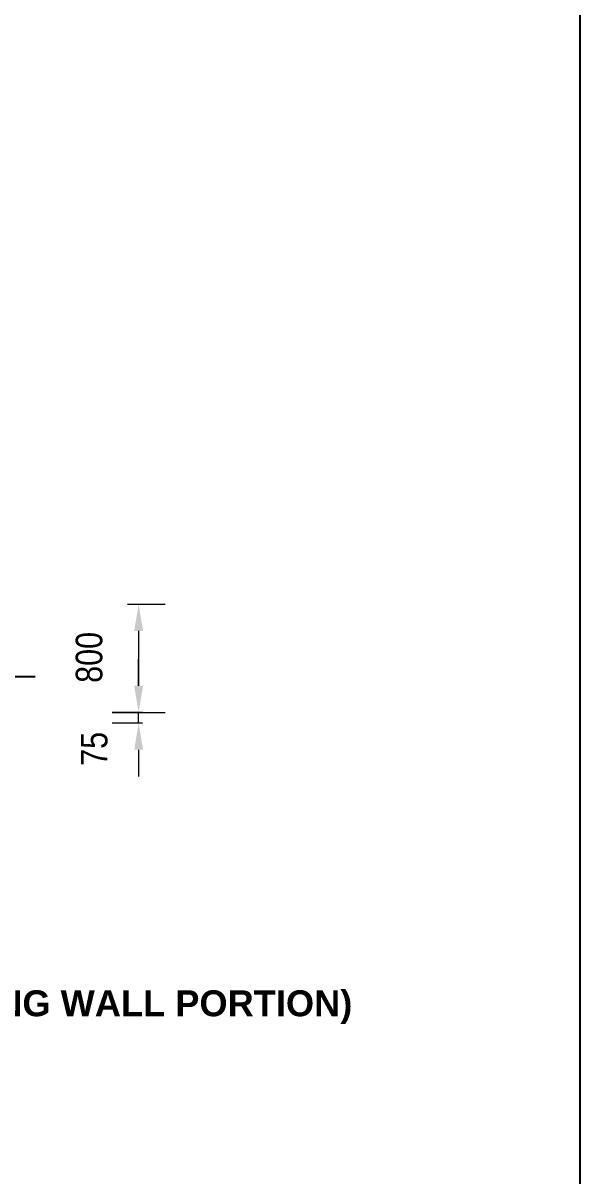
# Model space of a CAD drawing. Extents: x -426260 to 2055400, y -4304674 to -305611.
# Drawn here: x 616939 to 621966, y -1912849 to -1902456 of the extents above; entities that cross this region are included whole.
import ezdxf

# ---------------------------------------------------------------- set-up
doc = ezdxf.new("R2010")
doc.units = 0
doc.header["$LTSCALE"] = 300
doc.header["$MEASUREMENT"] = 0
doc.header["$PDMODE"] = 3
doc.layers.get('DEFPOINTS').update_dxf_attribs({"linetype": 'CONTINUOUS'})
doc.layers.add('Dim', color=7, linetype='CONTINUOUS', lineweight=9)
doc.layers.add('LINE', color=7, linetype='CONTINUOUS')
doc.layers.add('TXT', color=7, linetype='CONTINUOUS')
doc.styles.add('DIM', font='isocp3.shx')
doc.styles.add('dimText', font='ARIALN.TTF')
doc.dimstyles.new('dim n_120', dxfattribs={"dimtxt": 240, "dimasz": 240, "dimexe": 240, "dimexo": 150, "dimgap": 100, "dimtad": 2, "dimdec": 0, "dimzin": 0, "dimdsep": 46, "dimtxsty": 'DIM', "dimcen": 350, "dimclrd": 5, "dimclre": 5, "dimclrt": 7, "dimadec": 0, "dimazin": 0, "dimtfac": 1, "dimtdec": 0, "dimtmove": 0, "dimatfit": 3, "dimfxl": 240, "dimfxlon": 1, "dimtolj": 1, "dimtzin": 0, "dimarcsym": 0})

# ---------------------------------------------------------------- blocks, each defined once
blk = doc.blocks.new('*D562')
at = {"layer": 'DEFPOINTS', "color": 0, "ltscale": 50, "transparency": 16777216}
for p in [(616570, -1908347), (616180, -1908464), (616570, -1908464)]:
    blk.add_point(p, dxfattribs=at)
at = {"layer": 'Dim', "color": 5, "lineweight": -2, "ltscale": 50, "transparency": 16777216}
for p, q in [((616180, -1908347), (616180, -1908107)), ((616570, -1908347), (616570, -1908107)), ((615940, -1908347), (615700, -1908347)), ((616180, -1908347), (616570, -1908347)), ((616810, -1908347), (617050, -1908347))]:
    blk.add_line(p, q, dxfattribs=at)
at = {"layer": 'Dim', "color": 5, "ltscale": 50, "transparency": 16777216}
for points in [[(615940, -1908307), (615940, -1908387), (616180, -1908347)], [(616810, -1908307), (616810, -1908387), (616570, -1908347)]]:
    blk.add_solid(points, dxfattribs=at)
at = {"layer": 'Dim', "color": 7, "ltscale": 50, "transparency": 16777216, "insert": (616354, -1908120), "char_height": 240, "attachment_point": 5, "style": 'dimText'}
blk.add_mtext('\\A1;300', dxfattribs=at)

msp = doc.modelspace()

# ---------------------------------------------------------------- linework, layer by layer
at = {"layer": 'Dim', "color": 5, "ltscale": 50}
for p, q in [((617880.9, -1907694.8, 0), (618222.5, -1907694.8, 0)), ((617982.5, -1907934.8, 0), (617982.5, -1908429.8, 0)), ((617982.5, -1908429.8, 0), (617982.5, -1908189.8, 0)), ((617742.5, -1908669.8, 0), (618222.5, -1908669.8, 0)), ((618016, -1908669.8, 0), (617742.5, -1908669.8, 0)), ((617982.5, -1908767.3, 0), (617982.5, -1908669.8, 0)), ((618016, -1908767.3, 0), (617742.5, -1908767.3, 0)), ((617982.5, -1909007.3, 0), (617982.5, -1909247.3, 0))]:
    msp.add_line(p, q, dxfattribs=at)
for points in [[(617942.5, -1907934.8, 0), (618022.5, -1907934.8, 0), (617982.5, -1907694.8, 0)], [(617942.5, -1908429.8, 0), (618022.5, -1908429.8, 0), (617982.5, -1908669.8, 0)], [(617942.5, -1908429.8, 0), (618022.5, -1908429.8, 0), (617982.5, -1908669.8, 0)], [(617942.5, -1909007.3, 0), (618022.5, -1909007.3, 0), (617982.5, -1908767.3, 0)]]:
    msp.add_solid(points, dxfattribs=at)
at = {"layer": 'LINE'}
msp.add_lwpolyline([(621965.7, -1933110.6), (571079.8, -1933110.6), (571079.8, -1897127), (621965.7, -1897127)], close=True, dxfattribs=at)

# ---------------------------------------------------------------- texts
at = {"layer": 'Dim', "color": 7, "ltscale": 50, "char_height": 240, "attachment_point": 5, "rotation": 90, "style": 'dimText'}
for s, insert in [('\\A1;800', (617536.3, -1908173.9, 0)), ('\\A1;75', (617582.7, -1908998.5, 0))]:
    msp.add_mtext(s, dxfattribs=dict(at, insert=insert))
at = {"layer": 'TXT', "color": 0, "insert": (609560.1, -1911327.6, 0), "char_height": 130, "width": 12654.453, "attachment_point": 4}
msp.add_mtext('\\A1;{\\fArial|b1|i0|c0|p34;\\H1.8x;\\C6;SECTION 5-5 (VALID FOR 1200 LENGTH IN WING WALL PORTION)\\fArial|b0|i0|c0|p34;\\H0.9726x; }', dxfattribs=at)

# ---------------------------------------------------------------- dimensions: what is measured, and where the dimension line sits
at = {"layer": 'Dim', "ltscale": 50}
dim = msp.add_linear_dim(base=(616570.4, -1908347.2, 0), p1=(616180.4, -1908463.8, 0), p2=(616570.4, -1908463.8, 0), angle=180, text='300', dimstyle='dim n_120', override={"dimgap": 10, "dimtxsty": 'dimText', "dimtmove": 2}, dxfattribs=at)
dim.commit()
dim.dimension.update_dxf_attribs({"geometry": '*D562', "text_midpoint": (616354.4, -1908120.3, 0), "dimtype": 160})

doc.saveas('drawing.dxf')
